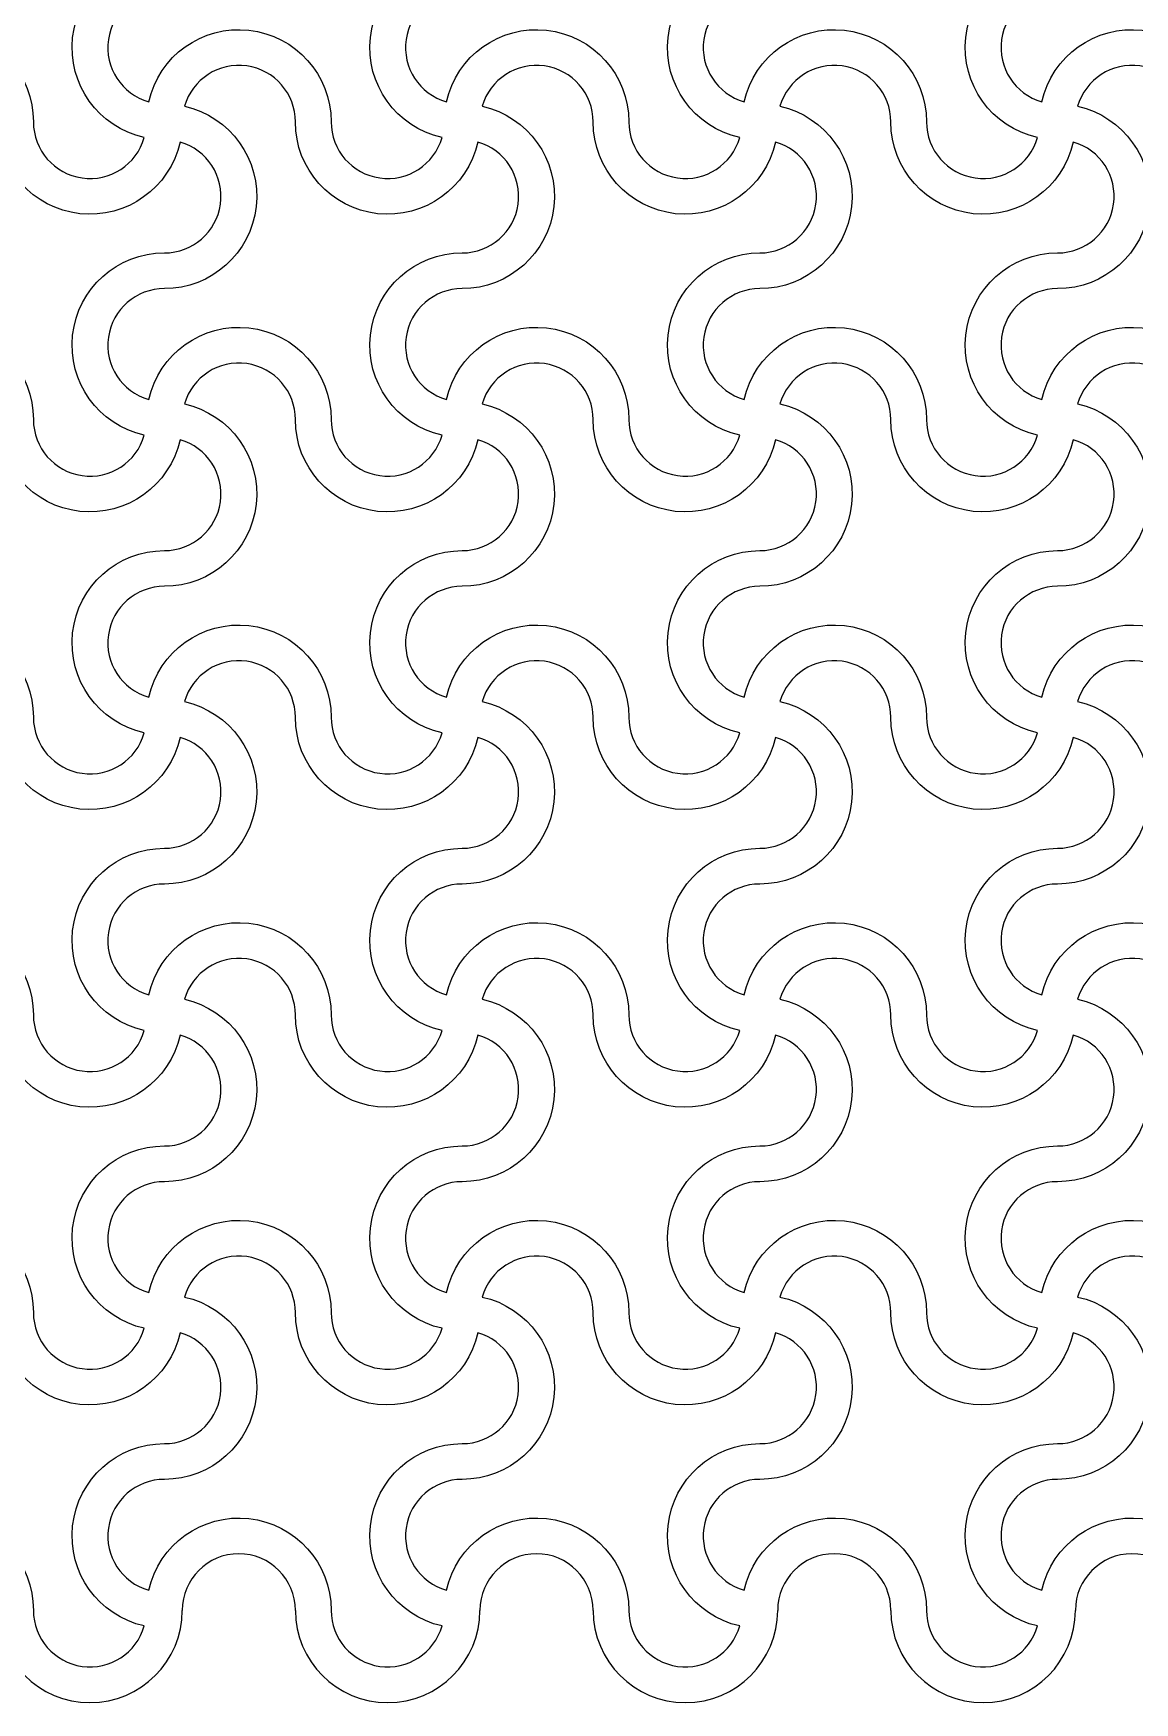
# Model space of a CAD drawing. Header units: millimetres. Extents: x 24 to 345, y 12 to 201.
# Drawn here: x 53.019 to 54.499, y 28.97 to 31.213 of the extents above; entities that cross this region are included whole.
import ezdxf

# ---------------------------------------------------------------- set-up
doc = ezdxf.new("R2010")
doc.units = ezdxf.units.MM
doc.header["$MEASUREMENT"] = 0
doc.layers.add('5th metal (rf+ground)', color=240, linetype='Continuous')

msp = doc.modelspace()

# ---------------------------------------------------------------- linework, layer by layer
at = {"layer": '5th metal (rf+ground)'}
for points in [[(53.21633, 31.46724, -0.8959788), (52.9713, 31.49421, 0.8687853), (52.82227, 31.51524, -0.8959788), (52.7953, 31.27021, 0.8687853), (52.77427, 31.12118, -0.8959788), (53.0193, 31.09421, 0.8687853), (53.16833, 31.07318, -0.8959788), (53.1953, 31.31821, 0.8687853)], [(53.21633, 31.46724, -0.8959788), (52.9713, 31.49421, 0.8687853), (52.82227, 31.51524, -0.8959788), (52.7953, 31.27021, 0.8687853), (52.77427, 31.12118, -0.8959788), (53.0193, 31.09421, 0.8687853), (53.16833, 31.07318, -0.8959788), (53.1953, 31.31821, 0.8687853)], [(53.21633, 31.46724, -0.8959788), (52.9713, 31.49421, 0.8687853), (52.82227, 31.51524, -0.8959788), (52.7953, 31.27021, 0.8687853), (52.77427, 31.12118, -0.8959788), (53.0193, 31.09421, 0.8687853), (53.16833, 31.07318, -0.8959788), (53.1953, 31.31821, 0.8687853)], [(53.21633, 31.46724, -0.8959788), (52.9713, 31.49421, 0.8687853), (52.82227, 31.51524, -0.8959788), (52.7953, 31.27021, 0.8687853), (52.77427, 31.12118, -0.8959788), (53.0193, 31.09421, 0.8687853), (53.16833, 31.07318, -0.8959788), (53.1953, 31.31821, 0.8687853)], [(53.61633, 31.46724, -0.8959788), (53.3713, 31.49421, 0.8687853), (53.22227, 31.51524, -0.8959788), (53.1953, 31.27021, 0.8687853), (53.17427, 31.12118, -0.8959788), (53.4193, 31.09421, 0.8687853), (53.56833, 31.07318, -0.8959788), (53.5953, 31.31821, 0.8687853)], [(53.61633, 31.46724, -0.8959788), (53.3713, 31.49421, 0.8687853), (53.22227, 31.51524, -0.8959788), (53.1953, 31.27021, 0.8687853), (53.17427, 31.12118, -0.8959788), (53.4193, 31.09421, 0.8687853), (53.56833, 31.07318, -0.8959788), (53.5953, 31.31821, 0.8687853)], [(53.61633, 31.46724, -0.8959788), (53.3713, 31.49421, 0.8687853), (53.22227, 31.51524, -0.8959788), (53.1953, 31.27021, 0.8687853), (53.17427, 31.12118, -0.8959788), (53.4193, 31.09421, 0.8687853), (53.56833, 31.07318, -0.8959788), (53.5953, 31.31821, 0.8687853)], [(53.61633, 31.46724, -0.8959788), (53.3713, 31.49421, 0.8687853), (53.22227, 31.51524, -0.8959788), (53.1953, 31.27021, 0.8687853), (53.17427, 31.12118, -0.8959788), (53.4193, 31.09421, 0.8687853), (53.56833, 31.07318, -0.8959788), (53.5953, 31.31821, 0.8687853)], [(54.01633, 31.46724, -0.8959788), (53.7713, 31.49421, 0.8687853), (53.62227, 31.51524, -0.8959788), (53.5953, 31.27021, 0.8687853), (53.57427, 31.12118, -0.8959788), (53.8193, 31.09421, 0.8687853), (53.96833, 31.07318, -0.8959788), (53.9953, 31.31821, 0.8687853)], [(54.01633, 31.46724, -0.8959788), (53.7713, 31.49421, 0.8687853), (53.62227, 31.51524, -0.8959788), (53.5953, 31.27021, 0.8687853), (53.57427, 31.12118, -0.8959788), (53.8193, 31.09421, 0.8687853), (53.96833, 31.07318, -0.8959788), (53.9953, 31.31821, 0.8687853)], [(54.01633, 31.46724, -0.8959788), (53.7713, 31.49421, 0.8687853), (53.62227, 31.51524, -0.8959788), (53.5953, 31.27021, 0.8687853), (53.57427, 31.12118, -0.8959788), (53.8193, 31.09421, 0.8687853), (53.96833, 31.07318, -0.8959788), (53.9953, 31.31821, 0.8687853)], [(54.01633, 31.46724, -0.8959788), (53.7713, 31.49421, 0.8687853), (53.62227, 31.51524, -0.8959788), (53.5953, 31.27021, 0.8687853), (53.57427, 31.12118, -0.8959788), (53.8193, 31.09421, 0.8687853), (53.96833, 31.07318, -0.8959788), (53.9953, 31.31821, 0.8687853)], [(54.41633, 31.46724, -0.8959788), (54.1713, 31.49421, 0.8687853), (54.02227, 31.51524, -0.8959788), (53.9953, 31.27021, 0.8687853), (53.97427, 31.12118, -0.8959788), (54.2193, 31.09421, 0.8687853), (54.36833, 31.07318, -0.8959788), (54.3953, 31.31821, 0.8687853)], [(54.41633, 31.46724, -0.8959788), (54.1713, 31.49421, 0.8687853), (54.02227, 31.51524, -0.8959788), (53.9953, 31.27021, 0.8687853), (53.97427, 31.12118, -0.8959788), (54.2193, 31.09421, 0.8687853), (54.36833, 31.07318, -0.8959788), (54.3953, 31.31821, 0.8687853)], [(54.41633, 31.46724, -0.8959788), (54.1713, 31.49421, 0.8687853), (54.02227, 31.51524, -0.8959788), (53.9953, 31.27021, 0.8687853), (53.97427, 31.12118, -0.8959788), (54.2193, 31.09421, 0.8687853), (54.36833, 31.07318, -0.8959788), (54.3953, 31.31821, 0.8687853)], [(54.41633, 31.46724, -0.8959788), (54.1713, 31.49421, 0.8687853), (54.02227, 31.51524, -0.8959788), (53.9953, 31.27021, 0.8687853), (53.97427, 31.12118, -0.8959788), (54.2193, 31.09421, 0.8687853), (54.36833, 31.07318, -0.8959788), (54.3953, 31.31821, 0.8687853)], [(54.81633, 31.46724, -0.8959788), (54.5713, 31.49421, 0.8687853), (54.42227, 31.51524, -0.8959788), (54.3953, 31.27021, 0.8687853), (54.37427, 31.12118, -0.8959788), (54.6193, 31.09421, 0.8687853), (54.76833, 31.07318, -0.8959788), (54.7953, 31.31821, 0.8687853)], [(54.81633, 31.46724, -0.8959788), (54.5713, 31.49421, 0.8687853), (54.42227, 31.51524, -0.8959788), (54.3953, 31.27021, 0.8687853), (54.37427, 31.12118, -0.8959788), (54.6193, 31.09421, 0.8687853), (54.76833, 31.07318, -0.8959788), (54.7953, 31.31821, 0.8687853)], [(54.81633, 31.46724, -0.8959788), (54.5713, 31.49421, 0.8687853), (54.42227, 31.51524, -0.8959788), (54.3953, 31.27021, 0.8687853), (54.37427, 31.12118, -0.8959788), (54.6193, 31.09421, 0.8687853), (54.76833, 31.07318, -0.8959788), (54.7953, 31.31821, 0.8687853)], [(54.81633, 31.46724, -0.8959788), (54.5713, 31.49421, 0.8687853), (54.42227, 31.51524, -0.8959788), (54.3953, 31.27021, 0.8687853), (54.37427, 31.12118, -0.8959788), (54.6193, 31.09421, 0.8687853), (54.76833, 31.07318, -0.8959788), (54.7953, 31.31821, 0.8687853)], [(53.21633, 31.06724, -0.8959788), (52.9713, 31.09421, 0.8687853), (52.82227, 31.11524, -0.8959788), (52.7953, 30.87021, 0.8687853), (52.77427, 30.72118, -0.8959788), (53.0193, 30.69421, 0.8687853), (53.16833, 30.67318, -0.8959788), (53.1953, 30.91821, 0.8687853)], [(53.21633, 31.06724, -0.8959788), (52.9713, 31.09421, 0.8687853), (52.82227, 31.11524, -0.8959788), (52.7953, 30.87021, 0.8687853), (52.77427, 30.72118, -0.8959788), (53.0193, 30.69421, 0.8687853), (53.16833, 30.67318, -0.8959788), (53.1953, 30.91821, 0.8687853)], [(53.21633, 31.06724, -0.8959788), (52.9713, 31.09421, 0.8687853), (52.82227, 31.11524, -0.8959788), (52.7953, 30.87021, 0.8687853), (52.77427, 30.72118, -0.8959788), (53.0193, 30.69421, 0.8687853), (53.16833, 30.67318, -0.8959788), (53.1953, 30.91821, 0.8687853)], [(53.21633, 31.06724, -0.8959788), (52.9713, 31.09421, 0.8687853), (52.82227, 31.11524, -0.8959788), (52.7953, 30.87021, 0.8687853), (52.77427, 30.72118, -0.8959788), (53.0193, 30.69421, 0.8687853), (53.16833, 30.67318, -0.8959788), (53.1953, 30.91821, 0.8687853)], [(53.61633, 31.06724, -0.8959788), (53.3713, 31.09421, 0.8687853), (53.22227, 31.11524, -0.8959788), (53.1953, 30.87021, 0.8687853), (53.17427, 30.72118, -0.8959788), (53.4193, 30.69421, 0.8687853), (53.56833, 30.67318, -0.8959788), (53.5953, 30.91821, 0.8687853)], [(53.61633, 31.06724, -0.8959788), (53.3713, 31.09421, 0.8687853), (53.22227, 31.11524, -0.8959788), (53.1953, 30.87021, 0.8687853), (53.17427, 30.72118, -0.8959788), (53.4193, 30.69421, 0.8687853), (53.56833, 30.67318, -0.8959788), (53.5953, 30.91821, 0.8687853)], [(53.61633, 31.06724, -0.8959788), (53.3713, 31.09421, 0.8687853), (53.22227, 31.11524, -0.8959788), (53.1953, 30.87021, 0.8687853), (53.17427, 30.72118, -0.8959788), (53.4193, 30.69421, 0.8687853), (53.56833, 30.67318, -0.8959788), (53.5953, 30.91821, 0.8687853)], [(53.61633, 31.06724, -0.8959788), (53.3713, 31.09421, 0.8687853), (53.22227, 31.11524, -0.8959788), (53.1953, 30.87021, 0.8687853), (53.17427, 30.72118, -0.8959788), (53.4193, 30.69421, 0.8687853), (53.56833, 30.67318, -0.8959788), (53.5953, 30.91821, 0.8687853)], [(54.01633, 31.06724, -0.8959788), (53.7713, 31.09421, 0.8687853), (53.62227, 31.11524, -0.8959788), (53.5953, 30.87021, 0.8687853), (53.57427, 30.72118, -0.8959788), (53.8193, 30.69421, 0.8687853), (53.96833, 30.67318, -0.8959788), (53.9953, 30.91821, 0.8687853)], [(54.01633, 31.06724, -0.8959788), (53.7713, 31.09421, 0.8687853), (53.62227, 31.11524, -0.8959788), (53.5953, 30.87021, 0.8687853), (53.57427, 30.72118, -0.8959788), (53.8193, 30.69421, 0.8687853), (53.96833, 30.67318, -0.8959788), (53.9953, 30.91821, 0.8687853)], [(54.01633, 31.06724, -0.8959788), (53.7713, 31.09421, 0.8687853), (53.62227, 31.11524, -0.8959788), (53.5953, 30.87021, 0.8687853), (53.57427, 30.72118, -0.8959788), (53.8193, 30.69421, 0.8687853), (53.96833, 30.67318, -0.8959788), (53.9953, 30.91821, 0.8687853)], [(54.01633, 31.06724, -0.8959788), (53.7713, 31.09421, 0.8687853), (53.62227, 31.11524, -0.8959788), (53.5953, 30.87021, 0.8687853), (53.57427, 30.72118, -0.8959788), (53.8193, 30.69421, 0.8687853), (53.96833, 30.67318, -0.8959788), (53.9953, 30.91821, 0.8687853)], [(54.41633, 31.06724, -0.8959788), (54.1713, 31.09421, 0.8687853), (54.02227, 31.11524, -0.8959788), (53.9953, 30.87021, 0.8687853), (53.97427, 30.72118, -0.8959788), (54.2193, 30.69421, 0.8687853), (54.36833, 30.67318, -0.8959788), (54.3953, 30.91821, 0.8687853)], [(54.41633, 31.06724, -0.8959788), (54.1713, 31.09421, 0.8687853), (54.02227, 31.11524, -0.8959788), (53.9953, 30.87021, 0.8687853), (53.97427, 30.72118, -0.8959788), (54.2193, 30.69421, 0.8687853), (54.36833, 30.67318, -0.8959788), (54.3953, 30.91821, 0.8687853)], [(54.41633, 31.06724, -0.8959788), (54.1713, 31.09421, 0.8687853), (54.02227, 31.11524, -0.8959788), (53.9953, 30.87021, 0.8687853), (53.97427, 30.72118, -0.8959788), (54.2193, 30.69421, 0.8687853), (54.36833, 30.67318, -0.8959788), (54.3953, 30.91821, 0.8687853)], [(54.41633, 31.06724, -0.8959788), (54.1713, 31.09421, 0.8687853), (54.02227, 31.11524, -0.8959788), (53.9953, 30.87021, 0.8687853), (53.97427, 30.72118, -0.8959788), (54.2193, 30.69421, 0.8687853), (54.36833, 30.67318, -0.8959788), (54.3953, 30.91821, 0.8687853)], [(54.81633, 31.06724, -0.8959788), (54.5713, 31.09421, 0.8687853), (54.42227, 31.11524, -0.8959788), (54.3953, 30.87021, 0.8687853), (54.37427, 30.72118, -0.8959788), (54.6193, 30.69421, 0.8687853), (54.76833, 30.67318, -0.8959788), (54.7953, 30.91821, 0.8687853)], [(54.81633, 31.06724, -0.8959788), (54.5713, 31.09421, 0.8687853), (54.42227, 31.11524, -0.8959788), (54.3953, 30.87021, 0.8687853), (54.37427, 30.72118, -0.8959788), (54.6193, 30.69421, 0.8687853), (54.76833, 30.67318, -0.8959788), (54.7953, 30.91821, 0.8687853)], [(54.81633, 31.06724, -0.8959788), (54.5713, 31.09421, 0.8687853), (54.42227, 31.11524, -0.8959788), (54.3953, 30.87021, 0.8687853), (54.37427, 30.72118, -0.8959788), (54.6193, 30.69421, 0.8687853), (54.76833, 30.67318, -0.8959788), (54.7953, 30.91821, 0.8687853)], [(54.81633, 31.06724, -0.8959788), (54.5713, 31.09421, 0.8687853), (54.42227, 31.11524, -0.8959788), (54.3953, 30.87021, 0.8687853), (54.37427, 30.72118, -0.8959788), (54.6193, 30.69421, 0.8687853), (54.76833, 30.67318, -0.8959788), (54.7953, 30.91821, 0.8687853)], [(53.21633, 30.66724, -0.8959788), (52.9713, 30.69421, 0.8687853), (52.82227, 30.71524, -0.8959788), (52.7953, 30.47021, 0.8687853), (52.77427, 30.32118, -0.8959788), (53.0193, 30.29421, 0.8687853), (53.16833, 30.27318, -0.8959788), (53.1953, 30.51821, 0.8687853)], [(53.21633, 30.66724, -0.8959788), (52.9713, 30.69421, 0.8687853), (52.82227, 30.71524, -0.8959788), (52.7953, 30.47021, 0.8687853), (52.77427, 30.32118, -0.8959788), (53.0193, 30.29421, 0.8687853), (53.16833, 30.27318, -0.8959788), (53.1953, 30.51821, 0.8687853)], [(53.21633, 30.66724, -0.8959788), (52.9713, 30.69421, 0.8687853), (52.82227, 30.71524, -0.8959788), (52.7953, 30.47021, 0.8687853), (52.77427, 30.32118, -0.8959788), (53.0193, 30.29421, 0.8687853), (53.16833, 30.27318, -0.8959788), (53.1953, 30.51821, 0.8687853)], [(53.21633, 30.66724, -0.8959788), (52.9713, 30.69421, 0.8687853), (52.82227, 30.71524, -0.8959788), (52.7953, 30.47021, 0.8687853), (52.77427, 30.32118, -0.8959788), (53.0193, 30.29421, 0.8687853), (53.16833, 30.27318, -0.8959788), (53.1953, 30.51821, 0.8687853)], [(53.61633, 30.66724, -0.8959788), (53.3713, 30.69421, 0.8687853), (53.22227, 30.71524, -0.8959788), (53.1953, 30.47021, 0.8687853), (53.17427, 30.32118, -0.8959788), (53.4193, 30.29421, 0.8687853), (53.56833, 30.27318, -0.8959788), (53.5953, 30.51821, 0.8687853)], [(53.61633, 30.66724, -0.8959788), (53.3713, 30.69421, 0.8687853), (53.22227, 30.71524, -0.8959788), (53.1953, 30.47021, 0.8687853), (53.17427, 30.32118, -0.8959788), (53.4193, 30.29421, 0.8687853), (53.56833, 30.27318, -0.8959788), (53.5953, 30.51821, 0.8687853)], [(53.61633, 30.66724, -0.8959788), (53.3713, 30.69421, 0.8687853), (53.22227, 30.71524, -0.8959788), (53.1953, 30.47021, 0.8687853), (53.17427, 30.32118, -0.8959788), (53.4193, 30.29421, 0.8687853), (53.56833, 30.27318, -0.8959788), (53.5953, 30.51821, 0.8687853)], [(53.61633, 30.66724, -0.8959788), (53.3713, 30.69421, 0.8687853), (53.22227, 30.71524, -0.8959788), (53.1953, 30.47021, 0.8687853), (53.17427, 30.32118, -0.8959788), (53.4193, 30.29421, 0.8687853), (53.56833, 30.27318, -0.8959788), (53.5953, 30.51821, 0.8687853)], [(54.01633, 30.66724, -0.8959788), (53.7713, 30.69421, 0.8687853), (53.62227, 30.71524, -0.8959788), (53.5953, 30.47021, 0.8687853), (53.57427, 30.32118, -0.8959788), (53.8193, 30.29421, 0.8687853), (53.96833, 30.27318, -0.8959788), (53.9953, 30.51821, 0.8687853)], [(54.01633, 30.66724, -0.8959788), (53.7713, 30.69421, 0.8687853), (53.62227, 30.71524, -0.8959788), (53.5953, 30.47021, 0.8687853), (53.57427, 30.32118, -0.8959788), (53.8193, 30.29421, 0.8687853), (53.96833, 30.27318, -0.8959788), (53.9953, 30.51821, 0.8687853)], [(54.01633, 30.66724, -0.8959788), (53.7713, 30.69421, 0.8687853), (53.62227, 30.71524, -0.8959788), (53.5953, 30.47021, 0.8687853), (53.57427, 30.32118, -0.8959788), (53.8193, 30.29421, 0.8687853), (53.96833, 30.27318, -0.8959788), (53.9953, 30.51821, 0.8687853)], [(54.01633, 30.66724, -0.8959788), (53.7713, 30.69421, 0.8687853), (53.62227, 30.71524, -0.8959788), (53.5953, 30.47021, 0.8687853), (53.57427, 30.32118, -0.8959788), (53.8193, 30.29421, 0.8687853), (53.96833, 30.27318, -0.8959788), (53.9953, 30.51821, 0.8687853)], [(54.41633, 30.66724, -0.8959788), (54.1713, 30.69421, 0.8687853), (54.02227, 30.71524, -0.8959788), (53.9953, 30.47021, 0.8687853), (53.97427, 30.32118, -0.8959788), (54.2193, 30.29421, 0.8687853), (54.36833, 30.27318, -0.8959788), (54.3953, 30.51821, 0.8687853)], [(54.41633, 30.66724, -0.8959788), (54.1713, 30.69421, 0.8687853), (54.02227, 30.71524, -0.8959788), (53.9953, 30.47021, 0.8687853), (53.97427, 30.32118, -0.8959788), (54.2193, 30.29421, 0.8687853), (54.36833, 30.27318, -0.8959788), (54.3953, 30.51821, 0.8687853)], [(54.41633, 30.66724, -0.8959788), (54.1713, 30.69421, 0.8687853), (54.02227, 30.71524, -0.8959788), (53.9953, 30.47021, 0.8687853), (53.97427, 30.32118, -0.8959788), (54.2193, 30.29421, 0.8687853), (54.36833, 30.27318, -0.8959788), (54.3953, 30.51821, 0.8687853)], [(54.41633, 30.66724, -0.8959788), (54.1713, 30.69421, 0.8687853), (54.02227, 30.71524, -0.8959788), (53.9953, 30.47021, 0.8687853), (53.97427, 30.32118, -0.8959788), (54.2193, 30.29421, 0.8687853), (54.36833, 30.27318, -0.8959788), (54.3953, 30.51821, 0.8687853)], [(54.81633, 30.66724, -0.8959788), (54.5713, 30.69421, 0.8687853), (54.42227, 30.71524, -0.8959788), (54.3953, 30.47021, 0.8687853), (54.37427, 30.32118, -0.8959788), (54.6193, 30.29421, 0.8687853), (54.76833, 30.27318, -0.8959788), (54.7953, 30.51821, 0.8687853)], [(54.81633, 30.66724, -0.8959788), (54.5713, 30.69421, 0.8687853), (54.42227, 30.71524, -0.8959788), (54.3953, 30.47021, 0.8687853), (54.37427, 30.32118, -0.8959788), (54.6193, 30.29421, 0.8687853), (54.76833, 30.27318, -0.8959788), (54.7953, 30.51821, 0.8687853)], [(54.81633, 30.66724, -0.8959788), (54.5713, 30.69421, 0.8687853), (54.42227, 30.71524, -0.8959788), (54.3953, 30.47021, 0.8687853), (54.37427, 30.32118, -0.8959788), (54.6193, 30.29421, 0.8687853), (54.76833, 30.27318, -0.8959788), (54.7953, 30.51821, 0.8687853)], [(54.81633, 30.66724, -0.8959788), (54.5713, 30.69421, 0.8687853), (54.42227, 30.71524, -0.8959788), (54.3953, 30.47021, 0.8687853), (54.37427, 30.32118, -0.8959788), (54.6193, 30.29421, 0.8687853), (54.76833, 30.27318, -0.8959788), (54.7953, 30.51821, 0.8687853)], [(53.21633, 30.26724, -0.8959788), (52.9713, 30.29421, 0.8687853), (52.82227, 30.31524, -0.8959788), (52.7953, 30.07021, 0.8687853), (52.77427, 29.92118, -0.8959788), (53.0193, 29.89421, 0.8687853), (53.16833, 29.87318, -0.8959788), (53.1953, 30.11821, 0.8687853)], [(53.21633, 30.26724, -0.8959788), (52.9713, 30.29421, 0.8687853), (52.82227, 30.31524, -0.8959788), (52.7953, 30.07021, 0.8687853), (52.77427, 29.92118, -0.8959788), (53.0193, 29.89421, 0.8687853), (53.16833, 29.87318, -0.8959788), (53.1953, 30.11821, 0.8687853)], [(53.21633, 30.26724, -0.8959788), (52.9713, 30.29421, 0.8687853), (52.82227, 30.31524, -0.8959788), (52.7953, 30.07021, 0.8687853), (52.77427, 29.92118, -0.8959788), (53.0193, 29.89421, 0.8687853), (53.16833, 29.87318, -0.8959788), (53.1953, 30.11821, 0.8687853)], [(53.21633, 30.26724, -0.8959788), (52.9713, 30.29421, 0.8687853), (52.82227, 30.31524, -0.8959788), (52.7953, 30.07021, 0.8687853), (52.77427, 29.92118, -0.8959788), (53.0193, 29.89421, 0.8687853), (53.16833, 29.87318, -0.8959788), (53.1953, 30.11821, 0.8687853)], [(53.61633, 30.26724, -0.8959788), (53.3713, 30.29421, 0.8687853), (53.22227, 30.31524, -0.8959788), (53.1953, 30.07021, 0.8687853), (53.17427, 29.92118, -0.8959788), (53.4193, 29.89421, 0.8687853), (53.56833, 29.87318, -0.8959788), (53.5953, 30.11821, 0.8687853)], [(53.61633, 30.26724, -0.8959788), (53.3713, 30.29421, 0.8687853), (53.22227, 30.31524, -0.8959788), (53.1953, 30.07021, 0.8687853), (53.17427, 29.92118, -0.8959788), (53.4193, 29.89421, 0.8687853), (53.56833, 29.87318, -0.8959788), (53.5953, 30.11821, 0.8687853)], [(53.61633, 30.26724, -0.8959788), (53.3713, 30.29421, 0.8687853), (53.22227, 30.31524, -0.8959788), (53.1953, 30.07021, 0.8687853), (53.17427, 29.92118, -0.8959788), (53.4193, 29.89421, 0.8687853), (53.56833, 29.87318, -0.8959788), (53.5953, 30.11821, 0.8687853)], [(53.61633, 30.26724, -0.8959788), (53.3713, 30.29421, 0.8687853), (53.22227, 30.31524, -0.8959788), (53.1953, 30.07021, 0.8687853), (53.17427, 29.92118, -0.8959788), (53.4193, 29.89421, 0.8687853), (53.56833, 29.87318, -0.8959788), (53.5953, 30.11821, 0.8687853)], [(54.01633, 30.26724, -0.8959788), (53.7713, 30.29421, 0.8687853), (53.62227, 30.31524, -0.8959788), (53.5953, 30.07021, 0.8687853), (53.57427, 29.92118, -0.8959788), (53.8193, 29.89421, 0.8687853), (53.96833, 29.87318, -0.8959788), (53.9953, 30.11821, 0.8687853)], [(54.01633, 30.26724, -0.8959788), (53.7713, 30.29421, 0.8687853), (53.62227, 30.31524, -0.8959788), (53.5953, 30.07021, 0.8687853), (53.57427, 29.92118, -0.8959788), (53.8193, 29.89421, 0.8687853), (53.96833, 29.87318, -0.8959788), (53.9953, 30.11821, 0.8687853)], [(54.01633, 30.26724, -0.8959788), (53.7713, 30.29421, 0.8687853), (53.62227, 30.31524, -0.8959788), (53.5953, 30.07021, 0.8687853), (53.57427, 29.92118, -0.8959788), (53.8193, 29.89421, 0.8687853), (53.96833, 29.87318, -0.8959788), (53.9953, 30.11821, 0.8687853)], [(54.01633, 30.26724, -0.8959788), (53.7713, 30.29421, 0.8687853), (53.62227, 30.31524, -0.8959788), (53.5953, 30.07021, 0.8687853), (53.57427, 29.92118, -0.8959788), (53.8193, 29.89421, 0.8687853), (53.96833, 29.87318, -0.8959788), (53.9953, 30.11821, 0.8687853)], [(54.41633, 30.26724, -0.8959788), (54.1713, 30.29421, 0.8687853), (54.02227, 30.31524, -0.8959788), (53.9953, 30.07021, 0.8687853), (53.97427, 29.92118, -0.8959788), (54.2193, 29.89421, 0.8687853), (54.36833, 29.87318, -0.8959788), (54.3953, 30.11821, 0.8687853)], [(54.41633, 30.26724, -0.8959788), (54.1713, 30.29421, 0.8687853), (54.02227, 30.31524, -0.8959788), (53.9953, 30.07021, 0.8687853), (53.97427, 29.92118, -0.8959788), (54.2193, 29.89421, 0.8687853), (54.36833, 29.87318, -0.8959788), (54.3953, 30.11821, 0.8687853)], [(54.41633, 30.26724, -0.8959788), (54.1713, 30.29421, 0.8687853), (54.02227, 30.31524, -0.8959788), (53.9953, 30.07021, 0.8687853), (53.97427, 29.92118, -0.8959788), (54.2193, 29.89421, 0.8687853), (54.36833, 29.87318, -0.8959788), (54.3953, 30.11821, 0.8687853)], [(54.41633, 30.26724, -0.8959788), (54.1713, 30.29421, 0.8687853), (54.02227, 30.31524, -0.8959788), (53.9953, 30.07021, 0.8687853), (53.97427, 29.92118, -0.8959788), (54.2193, 29.89421, 0.8687853), (54.36833, 29.87318, -0.8959788), (54.3953, 30.11821, 0.8687853)], [(54.81633, 30.26724, -0.8959788), (54.5713, 30.29421, 0.8687853), (54.42227, 30.31524, -0.8959788), (54.3953, 30.07021, 0.8687853), (54.37427, 29.92118, -0.8959788), (54.6193, 29.89421, 0.8687853), (54.76833, 29.87318, -0.8959788), (54.7953, 30.11821, 0.8687853)], [(54.81633, 30.26724, -0.8959788), (54.5713, 30.29421, 0.8687853), (54.42227, 30.31524, -0.8959788), (54.3953, 30.07021, 0.8687853), (54.37427, 29.92118, -0.8959788), (54.6193, 29.89421, 0.8687853), (54.76833, 29.87318, -0.8959788), (54.7953, 30.11821, 0.8687853)], [(54.81633, 30.26724, -0.8959788), (54.5713, 30.29421, 0.8687853), (54.42227, 30.31524, -0.8959788), (54.3953, 30.07021, 0.8687853), (54.37427, 29.92118, -0.8959788), (54.6193, 29.89421, 0.8687853), (54.76833, 29.87318, -0.8959788), (54.7953, 30.11821, 0.8687853)], [(54.81633, 30.26724, -0.8959788), (54.5713, 30.29421, 0.8687853), (54.42227, 30.31524, -0.8959788), (54.3953, 30.07021, 0.8687853), (54.37427, 29.92118, -0.8959788), (54.6193, 29.89421, 0.8687853), (54.76833, 29.87318, -0.8959788), (54.7953, 30.11821, 0.8687853)], [(53.21633, 29.86724, -0.8959788), (52.9713, 29.89421, 0.8687853), (52.82227, 29.91524, -0.8959788), (52.7953, 29.67021, 0.8687853), (52.77427, 29.52118, -0.8959788), (53.0193, 29.49421, 0.8687853), (53.16833, 29.47318, -0.8959788), (53.1953, 29.71821, 0.8687853)], [(53.21633, 29.86724, -0.8959788), (52.9713, 29.89421, 0.8687853), (52.82227, 29.91524, -0.8959788), (52.7953, 29.67021, 0.8687853), (52.77427, 29.52118, -0.8959788), (53.0193, 29.49421, 0.8687853), (53.16833, 29.47318, -0.8959788), (53.1953, 29.71821, 0.8687853)], [(53.21633, 29.86724, -0.8959788), (52.9713, 29.89421, 0.8687853), (52.82227, 29.91524, -0.8959788), (52.7953, 29.67021, 0.8687853), (52.77427, 29.52118, -0.8959788), (53.0193, 29.49421, 0.8687853), (53.16833, 29.47318, -0.8959788), (53.1953, 29.71821, 0.8687853)], [(53.21633, 29.86724, -0.8959788), (52.9713, 29.89421, 0.8687853), (52.82227, 29.91524, -0.8959788), (52.7953, 29.67021, 0.8687853), (52.77427, 29.52118, -0.8959788), (53.0193, 29.49421, 0.8687853), (53.16833, 29.47318, -0.8959788), (53.1953, 29.71821, 0.8687853)], [(53.61633, 29.86724, -0.8959788), (53.3713, 29.89421, 0.8687853), (53.22227, 29.91524, -0.8959788), (53.1953, 29.67021, 0.8687853), (53.17427, 29.52118, -0.8959788), (53.4193, 29.49421, 0.8687853), (53.56833, 29.47318, -0.8959788), (53.5953, 29.71821, 0.8687853)], [(53.61633, 29.86724, -0.8959788), (53.3713, 29.89421, 0.8687853), (53.22227, 29.91524, -0.8959788), (53.1953, 29.67021, 0.8687853), (53.17427, 29.52118, -0.8959788), (53.4193, 29.49421, 0.8687853), (53.56833, 29.47318, -0.8959788), (53.5953, 29.71821, 0.8687853)], [(53.61633, 29.86724, -0.8959788), (53.3713, 29.89421, 0.8687853), (53.22227, 29.91524, -0.8959788), (53.1953, 29.67021, 0.8687853), (53.17427, 29.52118, -0.8959788), (53.4193, 29.49421, 0.8687853), (53.56833, 29.47318, -0.8959788), (53.5953, 29.71821, 0.8687853)], [(53.61633, 29.86724, -0.8959788), (53.3713, 29.89421, 0.8687853), (53.22227, 29.91524, -0.8959788), (53.1953, 29.67021, 0.8687853), (53.17427, 29.52118, -0.8959788), (53.4193, 29.49421, 0.8687853), (53.56833, 29.47318, -0.8959788), (53.5953, 29.71821, 0.8687853)], [(54.01633, 29.86724, -0.8959788), (53.7713, 29.89421, 0.8687853), (53.62227, 29.91524, -0.8959788), (53.5953, 29.67021, 0.8687853), (53.57427, 29.52118, -0.8959788), (53.8193, 29.49421, 0.8687853), (53.96833, 29.47318, -0.8959788), (53.9953, 29.71821, 0.8687853)], [(54.01633, 29.86724, -0.8959788), (53.7713, 29.89421, 0.8687853), (53.62227, 29.91524, -0.8959788), (53.5953, 29.67021, 0.8687853), (53.57427, 29.52118, -0.8959788), (53.8193, 29.49421, 0.8687853), (53.96833, 29.47318, -0.8959788), (53.9953, 29.71821, 0.8687853)], [(54.01633, 29.86724, -0.8959788), (53.7713, 29.89421, 0.8687853), (53.62227, 29.91524, -0.8959788), (53.5953, 29.67021, 0.8687853), (53.57427, 29.52118, -0.8959788), (53.8193, 29.49421, 0.8687853), (53.96833, 29.47318, -0.8959788), (53.9953, 29.71821, 0.8687853)], [(54.01633, 29.86724, -0.8959788), (53.7713, 29.89421, 0.8687853), (53.62227, 29.91524, -0.8959788), (53.5953, 29.67021, 0.8687853), (53.57427, 29.52118, -0.8959788), (53.8193, 29.49421, 0.8687853), (53.96833, 29.47318, -0.8959788), (53.9953, 29.71821, 0.8687853)], [(54.41633, 29.86724, -0.8959788), (54.1713, 29.89421, 0.8687853), (54.02227, 29.91524, -0.8959788), (53.9953, 29.67021, 0.8687853), (53.97427, 29.52118, -0.8959788), (54.2193, 29.49421, 0.8687853), (54.36833, 29.47318, -0.8959788), (54.3953, 29.71821, 0.8687853)], [(54.41633, 29.86724, -0.8959788), (54.1713, 29.89421, 0.8687853), (54.02227, 29.91524, -0.8959788), (53.9953, 29.67021, 0.8687853), (53.97427, 29.52118, -0.8959788), (54.2193, 29.49421, 0.8687853), (54.36833, 29.47318, -0.8959788), (54.3953, 29.71821, 0.8687853)], [(54.41633, 29.86724, -0.8959788), (54.1713, 29.89421, 0.8687853), (54.02227, 29.91524, -0.8959788), (53.9953, 29.67021, 0.8687853), (53.97427, 29.52118, -0.8959788), (54.2193, 29.49421, 0.8687853), (54.36833, 29.47318, -0.8959788), (54.3953, 29.71821, 0.8687853)], [(54.41633, 29.86724, -0.8959788), (54.1713, 29.89421, 0.8687853), (54.02227, 29.91524, -0.8959788), (53.9953, 29.67021, 0.8687853), (53.97427, 29.52118, -0.8959788), (54.2193, 29.49421, 0.8687853), (54.36833, 29.47318, -0.8959788), (54.3953, 29.71821, 0.8687853)], [(54.81633, 29.86724, -0.8959788), (54.5713, 29.89421, 0.8687853), (54.42227, 29.91524, -0.8959788), (54.3953, 29.67021, 0.8687853), (54.37427, 29.52118, -0.8959788), (54.6193, 29.49421, 0.8687853), (54.76833, 29.47318, -0.8959788), (54.7953, 29.71821, 0.8687853)], [(54.81633, 29.86724, -0.8959788), (54.5713, 29.89421, 0.8687853), (54.42227, 29.91524, -0.8959788), (54.3953, 29.67021, 0.8687853), (54.37427, 29.52118, -0.8959788), (54.6193, 29.49421, 0.8687853), (54.76833, 29.47318, -0.8959788), (54.7953, 29.71821, 0.8687853)], [(54.81633, 29.86724, -0.8959788), (54.5713, 29.89421, 0.8687853), (54.42227, 29.91524, -0.8959788), (54.3953, 29.67021, 0.8687853), (54.37427, 29.52118, -0.8959788), (54.6193, 29.49421, 0.8687853), (54.76833, 29.47318, -0.8959788), (54.7953, 29.71821, 0.8687853)], [(54.81633, 29.86724, -0.8959788), (54.5713, 29.89421, 0.8687853), (54.42227, 29.91524, -0.8959788), (54.3953, 29.67021, 0.8687853), (54.37427, 29.52118, -0.8959788), (54.6193, 29.49421, 0.8687853), (54.76833, 29.47318, -0.8959788), (54.7953, 29.71821, 0.8687853)], [(53.21633, 29.46724, -0.8959788), (52.9713, 29.49421, 0.8687853), (52.82227, 29.51524, -0.8959788), (52.7953, 29.27021, 0.8687853), (52.77427, 29.12118, -0.8959788), (53.0193, 29.09421, 0.8687853), (53.16833, 29.07318, -0.8959788), (53.1953, 29.31821, 0.8687853)], [(53.21633, 29.46724, -0.8959788), (52.9713, 29.49421, 0.8687853), (52.82227, 29.51524, -0.8959788), (52.7953, 29.27021, 0.8687853), (52.77427, 29.12118, -0.8959788), (53.0193, 29.09421, 0.8687853), (53.16833, 29.07318, -0.8959788), (53.1953, 29.31821, 0.8687853)], [(53.21633, 29.46724, -0.8959788), (52.9713, 29.49421, 0.8687853), (52.82227, 29.51524, -0.8959788), (52.7953, 29.27021, 0.8687853), (52.77427, 29.12118, -0.8959788), (53.0193, 29.09421, 0.8687853), (53.16833, 29.07318, -0.8959788), (53.1953, 29.31821, 0.8687853)], [(53.21633, 29.46724, -0.8959788), (52.9713, 29.49421, 0.8687853), (52.82227, 29.51524, -0.8959788), (52.7953, 29.27021, 0.8687853), (52.77427, 29.12118, -0.8959788), (53.0193, 29.09421, 0.8687853), (53.16833, 29.07318, -0.8959788), (53.1953, 29.31821, 0.8687853)], [(53.61633, 29.46724, -0.8959788), (53.3713, 29.49421, 0.8687853), (53.22227, 29.51524, -0.8959788), (53.1953, 29.27021, 0.8687853), (53.17427, 29.12118, -0.8959788), (53.4193, 29.09421, 0.8687853), (53.56833, 29.07318, -0.8959788), (53.5953, 29.31821, 0.8687853)], [(53.61633, 29.46724, -0.8959788), (53.3713, 29.49421, 0.8687853), (53.22227, 29.51524, -0.8959788), (53.1953, 29.27021, 0.8687853), (53.17427, 29.12118, -0.8959788), (53.4193, 29.09421, 0.8687853), (53.56833, 29.07318, -0.8959788), (53.5953, 29.31821, 0.8687853)], [(53.61633, 29.46724, -0.8959788), (53.3713, 29.49421, 0.8687853), (53.22227, 29.51524, -0.8959788), (53.1953, 29.27021, 0.8687853), (53.17427, 29.12118, -0.8959788), (53.4193, 29.09421, 0.8687853), (53.56833, 29.07318, -0.8959788), (53.5953, 29.31821, 0.8687853)], [(53.61633, 29.46724, -0.8959788), (53.3713, 29.49421, 0.8687853), (53.22227, 29.51524, -0.8959788), (53.1953, 29.27021, 0.8687853), (53.17427, 29.12118, -0.8959788), (53.4193, 29.09421, 0.8687853), (53.56833, 29.07318, -0.8959788), (53.5953, 29.31821, 0.8687853)], [(54.01633, 29.46724, -0.8959788), (53.7713, 29.49421, 0.8687853), (53.62227, 29.51524, -0.8959788), (53.5953, 29.27021, 0.8687853), (53.57427, 29.12118, -0.8959788), (53.8193, 29.09421, 0.8687853), (53.96833, 29.07318, -0.8959788), (53.9953, 29.31821, 0.8687853)], [(54.01633, 29.46724, -0.8959788), (53.7713, 29.49421, 0.8687853), (53.62227, 29.51524, -0.8959788), (53.5953, 29.27021, 0.8687853), (53.57427, 29.12118, -0.8959788), (53.8193, 29.09421, 0.8687853), (53.96833, 29.07318, -0.8959788), (53.9953, 29.31821, 0.8687853)], [(54.01633, 29.46724, -0.8959788), (53.7713, 29.49421, 0.8687853), (53.62227, 29.51524, -0.8959788), (53.5953, 29.27021, 0.8687853), (53.57427, 29.12118, -0.8959788), (53.8193, 29.09421, 0.8687853), (53.96833, 29.07318, -0.8959788), (53.9953, 29.31821, 0.8687853)], [(54.01633, 29.46724, -0.8959788), (53.7713, 29.49421, 0.8687853), (53.62227, 29.51524, -0.8959788), (53.5953, 29.27021, 0.8687853), (53.57427, 29.12118, -0.8959788), (53.8193, 29.09421, 0.8687853), (53.96833, 29.07318, -0.8959788), (53.9953, 29.31821, 0.8687853)], [(54.41633, 29.46724, -0.8959788), (54.1713, 29.49421, 0.8687853), (54.02227, 29.51524, -0.8959788), (53.9953, 29.27021, 0.8687853), (53.97427, 29.12118, -0.8959788), (54.2193, 29.09421, 0.8687853), (54.36833, 29.07318, -0.8959788), (54.3953, 29.31821, 0.8687853)], [(54.41633, 29.46724, -0.8959788), (54.1713, 29.49421, 0.8687853), (54.02227, 29.51524, -0.8959788), (53.9953, 29.27021, 0.8687853), (53.97427, 29.12118, -0.8959788), (54.2193, 29.09421, 0.8687853), (54.36833, 29.07318, -0.8959788), (54.3953, 29.31821, 0.8687853)], [(54.41633, 29.46724, -0.8959788), (54.1713, 29.49421, 0.8687853), (54.02227, 29.51524, -0.8959788), (53.9953, 29.27021, 0.8687853), (53.97427, 29.12118, -0.8959788), (54.2193, 29.09421, 0.8687853), (54.36833, 29.07318, -0.8959788), (54.3953, 29.31821, 0.8687853)], [(54.41633, 29.46724, -0.8959788), (54.1713, 29.49421, 0.8687853), (54.02227, 29.51524, -0.8959788), (53.9953, 29.27021, 0.8687853), (53.97427, 29.12118, -0.8959788), (54.2193, 29.09421, 0.8687853), (54.36833, 29.07318, -0.8959788), (54.3953, 29.31821, 0.8687853)], [(54.81633, 29.46724, -0.8959788), (54.5713, 29.49421, 0.8687853), (54.42227, 29.51524, -0.8959788), (54.3953, 29.27021, 0.8687853), (54.37427, 29.12118, -0.8959788), (54.6193, 29.09421, 0.8687853), (54.76833, 29.07318, -0.8959788), (54.7953, 29.31821, 0.8687853)], [(54.81633, 29.46724, -0.8959788), (54.5713, 29.49421, 0.8687853), (54.42227, 29.51524, -0.8959788), (54.3953, 29.27021, 0.8687853), (54.37427, 29.12118, -0.8959788), (54.6193, 29.09421, 0.8687853), (54.76833, 29.07318, -0.8959788), (54.7953, 29.31821, 0.8687853)], [(54.81633, 29.46724, -0.8959788), (54.5713, 29.49421, 0.8687853), (54.42227, 29.51524, -0.8959788), (54.3953, 29.27021, 0.8687853), (54.37427, 29.12118, -0.8959788), (54.6193, 29.09421, 0.8687853), (54.76833, 29.07318, -0.8959788), (54.7953, 29.31821, 0.8687853)], [(54.81633, 29.46724, -0.8959788), (54.5713, 29.49421, 0.8687853), (54.42227, 29.51524, -0.8959788), (54.3953, 29.27021, 0.8687853), (54.37427, 29.12118, -0.8959788), (54.6193, 29.09421, 0.8687853), (54.76833, 29.07318, -0.8959788), (54.7953, 29.31821, 0.8687853)]]:
    msp.add_lwpolyline(points, format="xyb", close=True, dxfattribs=at)
for centre, radius, start, end in [((53.2953, 29.09421), 0.076, 0, 180), ((53.2953, 29.09421), 0.076, 0, 180), ((53.2953, 29.09421), 0.076, 0, 180), ((53.2953, 29.09421), 0.076, 0, 180), ((53.6953, 29.09421), 0.076, 0, 180), ((53.6953, 29.09421), 0.076, 0, 180), ((53.6953, 29.09421), 0.076, 0, 180), ((53.6953, 29.09421), 0.076, 0, 180), ((54.0953, 29.09421), 0.076, 0, 180), ((54.0953, 29.09421), 0.076, 0, 180), ((54.0953, 29.09421), 0.076, 0, 180), ((54.0953, 29.09421), 0.076, 0, 180), ((54.4953, 29.09421), 0.076, 0, 180), ((54.4953, 29.09421), 0.076, 0, 180), ((54.4953, 29.09421), 0.076, 0, 180), ((54.4953, 29.09421), 0.076, 0, 180), ((53.0953, 29.09421), 0.124, 180, 0), ((53.0953, 29.09421), 0.124, 180, 0), ((53.0953, 29.09421), 0.124, 180, 0), ((53.0953, 29.09421), 0.124, 180, 0), ((53.4953, 29.09421), 0.124, 180, 0), ((53.4953, 29.09421), 0.124, 180, 0), ((53.4953, 29.09421), 0.124, 180, 0), ((53.4953, 29.09421), 0.124, 180, 0), ((53.8953, 29.09421), 0.124, 180, 0), ((53.8953, 29.09421), 0.124, 180, 0), ((53.8953, 29.09421), 0.124, 180, 0), ((53.8953, 29.09421), 0.124, 180, 0), ((54.2953, 29.09421), 0.124, 180, 0), ((54.2953, 29.09421), 0.124, 180, 0), ((54.2953, 29.09421), 0.124, 180, 0), ((54.2953, 29.09421), 0.124, 180, 0)]:
    msp.add_arc(centre, radius, start, end, dxfattribs=at)

doc.saveas('drawing.dxf')
